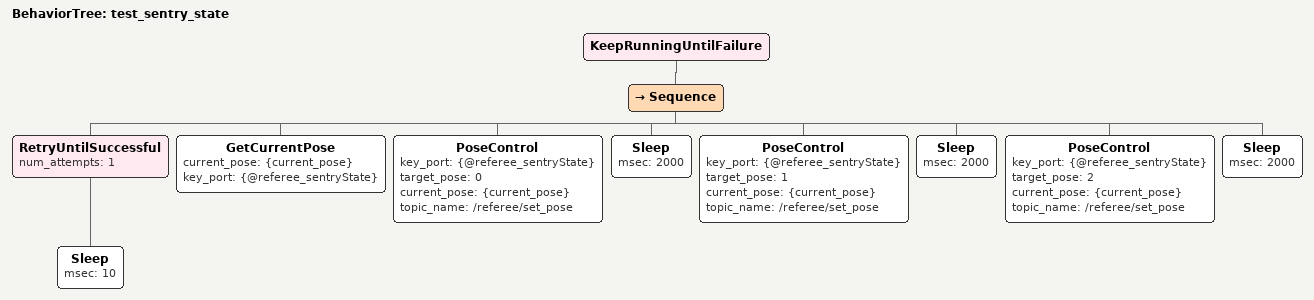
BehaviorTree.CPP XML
<?xml version="1.0" encoding="UTF-8"?>
<root BTCPP_format="4">
  <BehaviorTree ID="test_sentry_state">
    <KeepRunningUntilFailure>
      <Sequence>
        <RetryUntilSuccessful num_attempts="1">
          <Sleep msec="10"/>
        </RetryUntilSuccessful>
        <GetCurrentPose current_pose="{current_pose}"
                        key_port="{@referee_sentryState}"/>
        <PoseControl key_port="{@referee_sentryState}"
                     target_pose="0"
                     current_pose="{current_pose}"
                     topic_name="/referee/set_pose"/>
        <Sleep msec="2000"/>
        <PoseControl key_port="{@referee_sentryState}"
                     target_pose="1"
                     current_pose="{current_pose}"
                     topic_name="/referee/set_pose"/>
        <Sleep msec="2000"/>
        <PoseControl key_port="{@referee_sentryState}"
                     target_pose="2"
                     current_pose="{current_pose}"
                     topic_name="/referee/set_pose"/>
        <Sleep msec="2000"/>
      </Sequence>
    </KeepRunningUntilFailure>
  </BehaviorTree>

</root>
